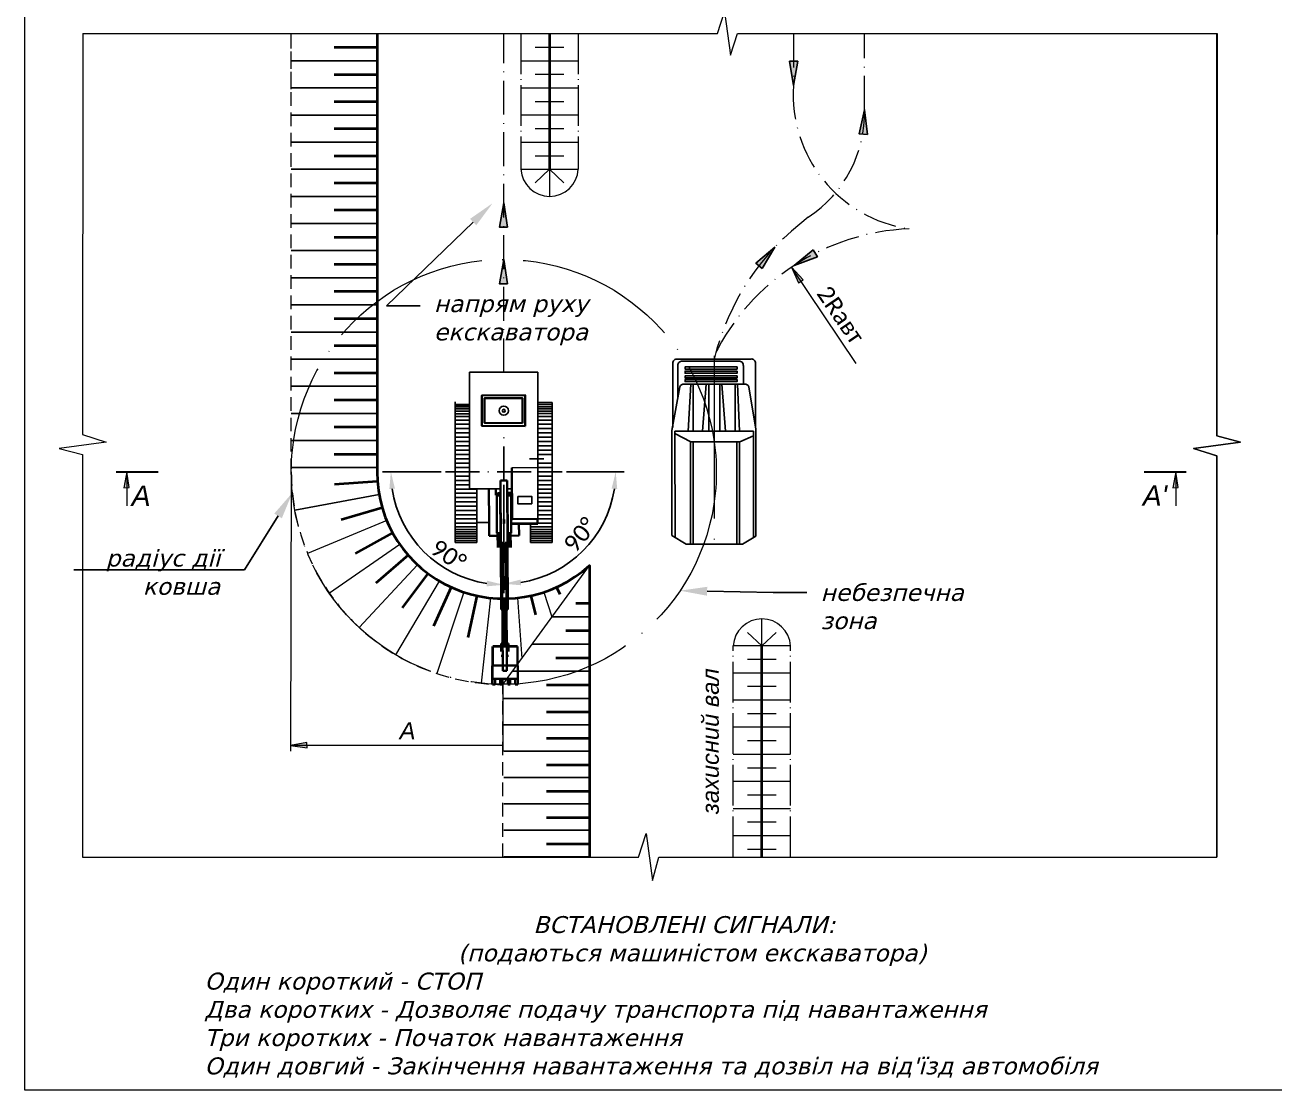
# Model space of a CAD drawing. Header units: millimetres. Extents: x -1138 to 1768, y 100 to 1081.
# Drawn here: x 1356.4 to 1540.5, y 794.5 to 951.6 of the extents above; entities that cross this region are included whole.
import ezdxf
from ezdxf import colors
from ezdxf.entities.mleader import LeaderData, LeaderLine
from ezdxf.math import Vec2, Vec3

# ---------------------------------------------------------------- set-up
doc = ezdxf.new("R2010")
doc.units = ezdxf.units.MM
for name, pattern in [('ACAD_ISO04W100', [30, 24, -3, 0, -3]), ('CENTER', [7.5, 5, -1.25, 0, -1.25]), ('JIS_02_2.0', [3, 2, -1])]:
    doc.linetypes.add(name, pattern=pattern)
for name, color, linetype in [('НАДЗЕМКА', 7, 'Continuous'), ('ТРАНСПОРТ', 7, 'Continuous'), ('Уступ', 7, 'Continuous')]:
    doc.layers.add(name, color=color, linetype=linetype)
doc.layers.add('По умолчанию', color=7, linetype='Continuous', lineweight=0)
doc.styles.add('Arial_204I', font='ariali.ttf')
doc.styles.get("Standard").update_dxf_attribs({"font": 'calibri.ttf'})
doc.styles.add('стиль1', font='verdanai.ttf', dxfattribs={"height": 2.5})
doc.dimstyles.new('ISO-25', dxfattribs={"dimtxt": 2.5, "dimasz": 2.5, "dimexe": 1.25, "dimexo": 0.625, "dimtad": 1, "dimtxsty": 'Standard', "dimcen": 2.5, "dimadec": 0, "dimazin": 0, "dimtfac": 1, "dimtmove": 0, "dimatfit": 3, "dimfxl": 1, "dimarcsym": 0})

# ---------------------------------------------------------------- blocks, each defined once
blk = doc.blocks.new('A$C3F031176')
for p, q in [((-26.66, 6.06), (-17.19, 6.06)), ((-23.17, 5.09), (-16.92, 6.11)), ((-16.92, 6.11), (-1.15, 6.11)), ((-16.66, -5.79), (-16.66, 5.78)), ((-16.66, 5.78), (-0.96, 5.78)), ((-15.95, 5.78), (-15.06, 3.77)), ((-1.15, 6.11), (0, 4.16)), ((-27.28, 5.4), (-27.28, -4.71)), ((-27.28, -5.43), (-27.28, 4.68)), ((-26.34, 4.29), (-23.59, 4.29)), ((-23.59, 4.43), (-23.58, -4.41)), ((-23.59, 3.45), (-16.66, 3.73)), ((-15.06, 3.77), (-15.06, -3.46)), ((-15.06, 3.71), (0, 3.71)), ((0, 4.16), (0, -4.16)), ((-26.96, 3.62), (-26.96, -4.69)), ((-23.59, 3.07), (-16.66, 3.07)), ((-15.06, 3.32), (0, 3.32)), ((-23.58, 1.13), (-16.66, 1.65)), ((-23.58, 0.81), (-16.66, 0.81)), ((-23.58, -0.82), (-16.66, -0.82)), ((-23.58, -1.19), (-16.66, -1.73)), ((-23.58, -3.09), (-16.66, -3.09)), ((-23.58, -3.46), (-16.66, -3.83)), ((-15.06, -3.46), (-16.28, -5.79)), ((-15.06, -3.12), (0, -3.12)), ((-15.06, -3.52), (0, -3.52)), ((-26.34, -5.37), (-21.56, -5.37)), ((-16.75, -6.27), (-23.17, -5.07)), ((0, -4.16), (-1.27, -6.27)), ((-26.66, -6.1), (-17.19, -6.1)), ((-1.27, -6.27), (-16.75, -6.27)), ((-0.97, -5.79), (-16.66, -5.79))]:
    blk.add_line(p, q)
at = {"linetype": 'ACAD_ISO04W100', "lineweight": 0}
blk.add_line((-27.77, -0.02), (0, -0.02), dxfattribs=at)
for points in [[(-26.12, 3.37), (-25.81, 3.37), (-25.81, -4.31), (-26.12, -4.31)], [(-25.51, 3.37), (-25.2, 3.37), (-25.2, -4.31), (-25.51, -4.31)], [(-24.8, 3.37), (-24.5, 3.37), (-24.5, -4.31), (-24.8, -4.31)], [(-24.26, 3.37), (-23.95, 3.37), (-23.95, -4.31), (-24.26, -4.31)]]:
    blk.add_lwpolyline(points, close=True)
for centre, radius, start, end in [((-26.71, 5.48), 0.583, 85.666, 188.0931), ((-26.38, 3.7), 0.583, 85.666, 188.0931), ((-22.96, 4.5), 0.63, 109.9652, 186.476), ((-26.71, -5.51), 0.583, 171.9069, 274.334), ((-26.36, -4.77), 0.604, 172.8512, 272.3738), ((-22.96, -4.48), 0.63, 173.524, 250.0348)]:
    blk.add_arc(centre, radius, start, end)
blk = doc.blocks.new('*D75')
at = {"color": 0, "lineweight": -2, "transparency": 16777216}
for p, q in [((1436.22, 885.68), (1444.75, 885.68)), ((1427, 883.79), (1427, 867.93))]:
    blk.add_line(p, q, dxfattribs=at)
blk.add_arc((1427, 885.68), 16.49, 278.6934, 351.3066, dxfattribs=at)
at = {"color": 0, "lineweight": 5, "transparency": 16777216}
for points in [[(1442.89, 883.22), (1443.72, 883.15), (1443.5, 885.68)], [(1429.53, 868.96), (1429.46, 869.79), (1427, 869.18)]]:
    blk.add_solid(points, dxfattribs=at)
at = {"layer": 'Defpoints', "color": 0, "lineweight": 5, "transparency": 16777216}
for p in [(1427, 891.25), (1418.41, 885.68), (1427, 884.42), (1435.6, 885.68), (1435.25, 871.39)]:
    blk.add_point(p, dxfattribs=at)
at = {"color": 0, "lineweight": 20, "transparency": 16777216, "insert": (1438.24, 876.38), "char_height": 2.5, "attachment_point": 5, "rotation": 50.3976}
blk.add_mtext('90°', dxfattribs=at)
blk = doc.blocks.new('*D76')
at = {"color": 0, "lineweight": -2, "transparency": 16777216}
for p, q in [((1417.79, 885.68), (1409.1, 885.68)), ((1427, 883.79), (1427, 867.78))]:
    blk.add_line(p, q, dxfattribs=at)
blk.add_arc((1427, 885.68), 16.65, 188.612, 261.388, dxfattribs=at)
at = {"color": 0, "lineweight": 5, "transparency": 16777216}
for points in [[(1410.13, 883.15), (1410.96, 883.22), (1410.35, 885.68)], [(1424.54, 869.63), (1424.48, 868.8), (1427, 869.03)]]:
    blk.add_solid(points, dxfattribs=at)
at = {"layer": 'Defpoints', "color": 0, "lineweight": 5, "transparency": 16777216}
for p in [(1427, 891.25), (1418.41, 885.68), (1427, 884.42), (1435.6, 885.68), (1412.58, 877.35)]:
    blk.add_point(p, dxfattribs=at)
at = {"color": 0, "lineweight": 20, "transparency": 16777216, "insert": (1418.83, 873.41), "char_height": 2.5, "attachment_point": 5, "rotation": 326.3215}
blk.add_mtext('90°', dxfattribs=at)

msp = doc.modelspace()

# ---------------------------------------------------------------- hatches: boundary and pattern name
at = {"lineweight": 20}
h = msp.add_hatch(color=256, dxfattribs=at)
h.dxf.hatch_style = 1
h.paths.add_polyline_path([(1469.409, 915.858), (1470.457, 913.55), (1470.803, 913.782)])
h.paths.add_polyline_path([(1469.409, 915.858), (1470.803, 913.782), (1471.149, 914.014)])
at = {"layer": 'По умолчанию', "lineweight": 0}
h = msp.add_hatch(color=0, dxfattribs=at)
h.paths.add_polyline_path([(1371.407, 883.351), (1371.762, 883.362), (1371.409, 885.677)])
h.paths.add_polyline_path([(1371.409, 885.677), (1370.992, 883.339), (1371.407, 883.351)])
h = msp.add_hatch(color=0, dxfattribs=at)
h.paths.add_polyline_path([(1526.053, 883.351), (1526.407, 883.362), (1526.055, 885.677)])
h.paths.add_polyline_path([(1526.055, 885.677), (1525.638, 883.339), (1526.053, 883.351)])
h = msp.add_hatch(color=0, dxfattribs=at)
h.paths.add_polyline_path([(1397.987, 845.409), (1397.964, 845.782), (1395.54, 845.337)])
h.paths.add_polyline_path([(1395.54, 845.337), (1398.013, 844.973), (1397.987, 845.409)])
at = {"layer": 'Уступ'}
h = msp.add_hatch(color=256, dxfattribs=at)
h.dxf.hatch_style = 1
h.paths.add_polyline_path([(1469.729, 946.257), (1469.711, 942.657), (1469.129, 946.26)])
h.paths.add_polyline_path([(1470.329, 946.254), (1469.711, 942.657), (1469.729, 946.257)])
h = msp.add_hatch(color=256, dxfattribs=at)
h.dxf.hatch_style = 1
h.paths.add_polyline_path([(1479.997, 935.486), (1480.183, 939.082), (1480.597, 935.455)])
h.paths.add_polyline_path([(1479.398, 935.517), (1480.183, 939.082), (1479.997, 935.486)])
h = msp.add_hatch(color=256, dxfattribs=at)
h.dxf.hatch_style = 1
h.paths.add_polyline_path([(1426.967, 921.756), (1426.985, 925.356), (1427.567, 921.753)])
h.paths.add_polyline_path([(1426.367, 921.759), (1426.985, 925.356), (1426.967, 921.756)])
h = msp.add_hatch(color=256, dxfattribs=at)
h.dxf.hatch_style = 1
h.paths.add_polyline_path([(1426.967, 913.404), (1426.985, 917.004), (1427.567, 913.401)])
h.paths.add_polyline_path([(1426.367, 913.407), (1426.985, 917.004), (1426.967, 913.404)])
h = msp.add_hatch(color=256, dxfattribs=at)
h.dxf.hatch_style = 1
h.paths.add_polyline_path([(1464.618, 916.068), (1466.943, 918.817), (1465.076, 915.68)])
h.paths.add_polyline_path([(1464.16, 916.455), (1466.943, 918.817), (1464.618, 916.068)])
h = msp.add_hatch(color=256, dxfattribs=at)
h.dxf.hatch_style = 1
h.paths.add_polyline_path([(1472.929, 917.929), (1469.814, 916.125), (1472.629, 918.449)])
h.paths.add_polyline_path([(1473.23, 917.41), (1469.814, 916.125), (1472.929, 917.929)])

# ---------------------------------------------------------------- linework, layer by layer
for p, q in [((1432.024, 900.377), (1421.946, 900.377)), ((1421.946, 900.377), (1421.946, 883.196)), ((1432.024, 878.78), (1432.024, 900.377)), ((1419.841, 875.281), (1419.841, 896.004)), ((1419.841, 895.398), (1421.86, 895.398)), ((1421.946, 895.605), (1419.847, 895.605)), ((1421.946, 895.288), (1419.847, 895.288)), ((1421.946, 894.97), (1419.847, 894.97)), ((1434.123, 895.908), (1432.024, 895.908)), ((1432.024, 895.605), (1434.123, 895.605)), ((1432.024, 895.288), (1434.123, 895.288)), ((1432.024, 894.97), (1434.123, 894.97)), ((1434.123, 875.281), (1434.123, 895.908)), ((1421.946, 894.653), (1419.847, 894.653)), ((1419.847, 894.237), (1421.946, 894.237)), ((1421.946, 893.84), (1419.847, 893.84)), ((1421.946, 893.33), (1419.847, 893.33)), ((1432.024, 894.653), (1434.123, 894.653)), ((1434.123, 894.279), (1432.024, 894.279)), ((1432.024, 893.851), (1434.123, 893.851)), ((1432.024, 893.33), (1434.123, 893.33)), ((1421.946, 892.695), (1419.847, 892.695)), ((1421.946, 892.06), (1419.847, 892.06)), ((1421.946, 891.425), (1419.847, 891.425)), ((1432.024, 892.695), (1434.123, 892.695)), ((1432.024, 892.06), (1434.123, 892.06)), ((1432.024, 891.425), (1434.123, 891.425)), ((1421.946, 890.79), (1419.847, 890.79)), ((1421.946, 890.146), (1419.847, 890.146)), ((1421.946, 889.511), (1419.847, 889.511)), ((1432.024, 890.79), (1434.123, 890.79)), ((1432.024, 890.146), (1434.123, 890.146)), ((1432.024, 889.511), (1434.123, 889.511)), ((1421.946, 888.876), (1419.847, 888.876)), ((1421.946, 888.241), (1419.847, 888.241)), ((1421.946, 887.606), (1419.847, 887.606)), ((1430.778, 887.606), (1432.877, 887.606)), ((1432.024, 888.876), (1434.123, 888.876)), ((1432.024, 888.241), (1434.123, 888.241)), ((1421.946, 886.971), (1419.847, 886.971)), ((1421.946, 886.327), (1419.847, 886.327)), ((1421.946, 885.692), (1419.847, 885.692)), ((1432.024, 886.309), (1428.188, 886.288)), ((1432.024, 886.971), (1434.123, 886.971)), ((1432.024, 886.327), (1434.123, 886.327)), ((1432.024, 885.692), (1434.123, 885.692)), ((1421.946, 885.057), (1419.847, 885.057)), ((1421.946, 884.422), (1419.847, 884.422)), ((1432.024, 885.057), (1434.123, 885.057)), ((1432.024, 884.422), (1434.123, 884.422)), ((1421.946, 883.787), (1419.847, 883.787)), ((1423.033, 883.152), (1419.847, 883.152)), ((1423.033, 882.521), (1419.847, 882.521)), ((1421.946, 883.196), (1426.529, 883.195)), ((1423.032, 875.281), (1423.033, 883.196)), ((1427.489, 883.191), (1428.203, 883.191)), ((1432.024, 883.787), (1434.123, 883.787)), ((1432.024, 883.152), (1434.123, 883.152)), ((1432.024, 882.521), (1434.123, 882.521)), ((1423.033, 881.886), (1419.847, 881.886)), ((1423.033, 881.251), (1419.847, 881.251)), ((1423.033, 880.616), (1419.847, 880.616)), ((1432.024, 881.886), (1434.123, 881.886)), ((1432.024, 881.251), (1434.123, 881.251)), ((1432.024, 880.616), (1434.123, 880.616)), ((1423.033, 879.981), (1419.847, 879.981)), ((1423.033, 879.346), (1419.847, 879.346)), ((1423.032, 878.744), (1419.847, 878.744)), ((1426.976, 878.003), (1426.974, 878.759)), ((1432.026, 878.78), (1428.22, 878.759)), ((1431.947, 878.699), (1428.3, 878.68)), ((1432.024, 879.981), (1434.123, 879.981)), ((1432.024, 879.346), (1434.123, 879.346)), ((1432.028, 878.023), (1432.026, 878.78)), ((1432.026, 878.744), (1434.123, 878.744)), ((1423.032, 878.109), (1419.847, 878.109)), ((1423.032, 877.565), (1419.847, 877.565)), ((1423.032, 877.174), (1419.847, 877.174)), ((1423.032, 876.839), (1419.847, 876.839)), ((1423.032, 876.521), (1419.847, 876.521)), ((1424.835, 878.219), (1423.032, 878.219)), ((1430.929, 875.281), (1430.929, 878.017)), ((1430.938, 877.592), (1434.123, 877.592)), ((1430.938, 877.19), (1434.123, 877.19)), ((1430.938, 876.839), (1434.123, 876.839)), ((1430.938, 876.521), (1434.123, 876.521)), ((1432.028, 878.109), (1434.123, 878.109)), ((1423.032, 875.281), (1419.841, 875.281)), ((1423.032, 876.204), (1419.847, 876.204)), ((1423.032, 875.886), (1419.847, 875.886)), ((1423.032, 875.569), (1419.847, 875.569)), ((1434.123, 875.281), (1430.929, 875.281)), ((1430.938, 876.204), (1434.123, 876.204)), ((1430.938, 875.886), (1434.123, 875.886)), ((1430.938, 875.569), (1434.123, 875.569)), ((1427.402, 868.377), (1426.773, 868.374))]:
    msp.add_line(p, q)
at = {"lineweight": 35}
for p, q in [((1428.188, 886.288), (1428.22, 878.759)), ((1426.523, 884.417), (1427.483, 884.422)), ((1426.523, 884.417), (1426.623, 865.399)), ((1427.483, 884.422), (1427.583, 865.404)), ((1424.816, 883.196), (1424.835, 878.219)), ((1425.82, 882.261), (1425.815, 883.196)), ((1425.82, 882.261), (1426.057, 882.262)), ((1426.464, 882.18), (1425.96, 882.178)), ((1425.96, 882.178), (1425.989, 876.626)), ((1426.364, 882.568), (1426.056, 882.566)), ((1426.056, 882.566), (1426.058, 882.178)), ((1426.364, 882.568), (1426.366, 882.18)), ((1426.366, 882.263), (1426.534, 882.264)), ((1426.494, 876.628), (1426.464, 882.18)), ((1427.662, 882.27), (1427.494, 882.269)), ((1427.565, 882.186), (1428.069, 882.189)), ((1427.594, 876.634), (1427.565, 882.186)), ((1427.66, 882.575), (1427.969, 882.577)), ((1427.66, 882.575), (1427.662, 882.187)), ((1427.969, 882.577), (1427.971, 882.188)), ((1427.97, 882.272), (1428.208, 882.273)), ((1428.069, 882.189), (1428.098, 876.637)), ((1427.055, 878.68), (1427.058, 878.083)), ((1431.95, 878.103), (1431.947, 878.699)), ((1424.846, 876.255), (1424.835, 878.219)), ((1425.989, 876.626), (1426.494, 876.628)), ((1426.087, 876.626), (1426.099, 874.51)), ((1426.396, 876.628), (1426.407, 874.512)), ((1428.098, 876.637), (1427.594, 876.634)), ((1427.692, 876.635), (1427.703, 874.519)), ((1428, 876.636), (1428.012, 874.52)), ((1432.028, 878.023), (1428.222, 878.003)), ((1431.95, 878.103), (1428.303, 878.083)), ((1429.246, 876.279), (1429.237, 878.008)), ((1424.846, 876.255), (1426.089, 876.262)), ((1426.398, 876.263), (1426.566, 876.264)), ((1426.574, 874.789), (1426.406, 874.788)), ((1426.574, 874.672), (1426.406, 874.671)), ((1426.761, 875.196), (1426.897, 875.196)), ((1426.765, 874.39), (1426.761, 875.196)), ((1426.902, 874.307), (1426.897, 875.196)), ((1427.208, 874.697), (1426.9, 874.695)), ((1427.342, 875.199), (1427.206, 875.198)), ((1427.21, 874.308), (1427.206, 875.198)), ((1427.347, 874.393), (1427.342, 875.199)), ((1427.694, 876.27), (1427.526, 876.269)), ((1427.702, 874.795), (1427.534, 874.794)), ((1427.534, 874.677), (1427.702, 874.678)), ((1429.246, 876.279), (1428.002, 876.272)), ((1426.575, 874.585), (1426.407, 874.584)), ((1426.765, 874.39), (1426.902, 874.391)), ((1427.308, 874.309), (1426.804, 874.306)), ((1426.804, 874.306), (1426.826, 870.142)), ((1427.347, 874.393), (1427.21, 874.392)), ((1427.33, 870.145), (1427.308, 874.309)), ((1427.535, 874.59), (1427.703, 874.591)), ((1426.826, 870.142), (1427.33, 870.145)), ((1426.924, 870.143), (1426.933, 868.375)), ((1427.232, 870.145), (1427.242, 868.377)), ((1426.773, 868.374), (1426.837, 856.323)), ((1427.402, 868.377), (1427.466, 856.326)), ((1426.869, 862.138), (1426.846, 866.301)), ((1426.942, 866.69), (1427.251, 866.692)), ((1426.942, 866.69), (1426.944, 866.302)), ((1427.251, 866.692), (1427.253, 866.304)), ((1427.351, 866.304), (1427.373, 862.14)), ((1426.789, 865.4), (1426.623, 865.399)), ((1427.418, 865.404), (1427.583, 865.404)), ((1426.869, 862.138), (1427.373, 862.14)), ((1426.966, 862.138), (1426.978, 860.022)), ((1427.275, 862.14), (1427.286, 860.024)), ((1426.815, 860.374), (1426.587, 860.373)), ((1426.593, 859.173), (1426.587, 860.373)), ((1426.978, 860.022), (1427.286, 860.024)), ((1427.445, 860.378), (1427.673, 860.379)), ((1427.68, 859.179), (1427.673, 860.379)), ((1429.055, 854.336), (1429.025, 859.936)), ((1426.822, 858.569), (1426.593, 858.568)), ((1427.451, 858.572), (1427.68, 858.573)), ((1425.341, 857.116), (1429.04, 857.136)), ((1426.837, 856.323), (1427.466, 856.326)), ((1425.352, 855.159), (1429.05, 855.179)), ((1425.73, 854.318), (1425.725, 855.161)), ((1426.456, 854.322), (1426.451, 855.165)), ((1426.83, 854.324), (1426.825, 855.167)), ((1427.581, 854.328), (1427.577, 855.171)), ((1427.955, 854.33), (1427.951, 855.173)), ((1428.681, 854.334), (1428.677, 855.177)), ((1425.356, 854.316), (1425.73, 854.318)), ((1426.456, 854.322), (1426.83, 854.324)), ((1427.955, 854.33), (1427.581, 854.328)), ((1428.681, 854.334), (1429.055, 854.336))]:
    msp.add_line(p, q, dxfattribs=at)
at = {"lineweight": 40}
msp.add_line((1425.356, 854.316), (1425.362, 859.916), dxfattribs=at)
at = {"lineweight": 20}
for points in [[(1356.412, 794.515), (1356.412, 1080.79), (1768.381, 1080.79), (1768.381, 794.515), (1356.412, 794.515)], [(1364.953, 950.334), (1364.912, 891.2), (1368.358, 890.08), (1361.466, 889.134), (1364.911, 888.236), (1364.911, 828.879)], [(1532.102, 828.883), (1532.099, 888.027), (1528.69, 889.134), (1535.582, 890.08), (1532.136, 890.979), (1532.101, 950.335)], [(1478.937, 901.661), (1469.409, 915.858), (1470.457, 913.55), (1471.149, 914.014), (1469.409, 915.858)], [(1409.742, 878.496), (1398.082, 873.645)], [(1411.662, 874.993), (1401.295, 867.773)], [(1414.282, 871.978), (1405.685, 862.721)], [(1426.868, 854.324), (1439.636, 871.897)], [(1417.482, 869.588), (1411.049, 858.716)], [(1421.117, 867.933), (1417.14, 855.942)], [(1432.918, 867.943), (1434.102, 864.281)], [(1425.021, 867.088), (1423.682, 854.526)], [(1429.016, 867.091), (1429.668, 858.179)], [(1364.871, 828.879), (1446.873, 828.879), (1447.992, 832.325), (1448.938, 825.433), (1449.837, 828.879), (1532.102, 828.883)]]:
    msp.add_lwpolyline(points, dxfattribs=at)
at = {"color": 5, "linetype": 'JIS_02_2.0', "lineweight": 13}
msp.add_lwpolyline([(1395.675, 942.105), (1395.675, 950.335)], dxfattribs=at)
at = {"linetype": 'JIS_02_2.0', "lineweight": 20}
msp.add_lwpolyline([(1426.868, 828.879), (1426.868, 854.324, -0.4123852), (1395.675, 885.677), (1395.675, 950.335)], format="xyb", dxfattribs=at)
at = {"color": 5, "lineweight": 13}
msp.add_lwpolyline([(1408.308, 942.285), (1408.308, 950.335)], dxfattribs=at)
at = {"lineweight": 40}
msp.add_lwpolyline([(1408.308, 950.335), (1408.308, 885.677, 0.6526061), (1439.636, 871.897), (1439.636, 828.879)], format="xyb", dxfattribs=at)
at = {"linetype": 'CENTER', "lineweight": 20}
msp.add_lwpolyline([(1426.985, 900.377), (1426.985, 950.335)], dxfattribs=at)
at = {"linetype": 'CENTER', "lineweight": 13}
for points in [[(1469.711, 950.335), (1469.711, 942.657, 0.3911338), (1486.76, 921.523, 0.2748716), (1458.008, 902.824)], [(1458.008, 902.323, -0.1749917), (1471.893, 923.228, 0.2570213), (1480.183, 939.082), (1480.183, 950.335)]]:
    msp.add_lwpolyline(points, format="xyb", dxfattribs=at)
at = {"lineweight": 35}
for points in [[(1430.171, 892.446), (1430.15, 896.976), (1423.75, 896.942), (1423.771, 892.453)], [(1429.769, 892.885), (1429.752, 896.574), (1424.152, 896.545), (1424.169, 892.891)]]:
    msp.add_lwpolyline(points, close=True, dxfattribs=at)
at = {"color": 1, "lineweight": 20}
for points in [[(1364.912, 891.2), (1368.358, 890.08), (1361.466, 889.134), (1364.912, 888.236)], [(1532.136, 888.015), (1528.69, 889.134), (1535.582, 890.08), (1532.136, 890.979)], [(1446.873, 828.879), (1447.992, 832.325), (1448.938, 825.433), (1449.837, 828.879)]]:
    msp.add_lwpolyline(points, dxfattribs=at)
msp.add_lwpolyline([(1431.152, 880.966), (1431.152, 882.028), (1429.08, 882.028), (1429.08, 880.966)], close=True)
at = {"lineweight": 40}
for points in [[(1409.074, 880.381), (1403.018, 878.59)], [(1410.608, 876.693), (1405.069, 873.657)], [(1412.891, 873.415), (1408.123, 869.272)], [(1415.818, 870.697), (1412.039, 865.636)], [(1419.256, 868.663), (1416.638, 862.914)], [(1423.047, 867.406), (1421.71, 861.232)], [(1430.99, 867.413), (1431.655, 864.62)], [(1434.779, 868.676), (1435.283, 867.638)], [(1427.019, 866.982), (1426.924, 860.666)]]:
    msp.add_lwpolyline(points, dxfattribs=at)
for radius in [0.68, 0.209]:
    msp.add_circle((1426.995, 894.704), radius)
at = {"layer": 'НАДЗЕМКА', "lineweight": 40}
for points in [[(1401.992, 948.335), (1408.308, 948.335)], [(1401.992, 944.31), (1408.308, 944.31)], [(1401.992, 940.31), (1408.308, 940.31)], [(1401.992, 936.31), (1408.308, 936.31)], [(1401.992, 932.31), (1408.308, 932.31)], [(1401.992, 928.31), (1408.308, 928.31)], [(1401.992, 924.31), (1408.308, 924.31)], [(1401.992, 920.31), (1408.308, 920.31)], [(1401.992, 916.31), (1408.308, 916.31)], [(1401.992, 912.31), (1408.308, 912.31)], [(1401.992, 908.31), (1408.308, 908.31)], [(1401.992, 904.31), (1408.308, 904.31)], [(1401.992, 900.31), (1408.308, 900.31)], [(1401.992, 896.31), (1408.308, 896.31)], [(1401.992, 892.31), (1408.308, 892.31)], [(1401.992, 888.31), (1408.308, 888.31)], [(1402.034, 883.846), (1408.308, 884.31)], [(1437.604, 866.306), (1439.636, 866.306)], [(1436.142, 862.281), (1439.636, 862.281)], [(1429.025, 859.936), (1425.362, 859.916)], [(1434.689, 858.281), (1439.636, 858.281)], [(1433.319, 854.281), (1439.636, 854.281)], [(1433.319, 850.281), (1439.636, 850.281)], [(1433.319, 846.388), (1439.636, 846.388)], [(1433.319, 842.496), (1439.636, 842.496)], [(1433.319, 838.603), (1439.636, 838.603)], [(1433.319, 834.71), (1439.636, 834.71)], [(1433.319, 830.818), (1439.636, 830.818)]]:
    msp.add_lwpolyline(points, dxfattribs=at)
at = {"layer": 'НАДЗЕМКА'}
for points in [[(1395.675, 946.31), (1408.308, 946.31)], [(1395.675, 942.31), (1408.308, 942.31)], [(1395.675, 938.31), (1408.308, 938.31)], [(1395.675, 934.31), (1408.308, 934.31)], [(1395.675, 930.31), (1408.308, 930.31)], [(1395.675, 926.31), (1408.308, 926.31)], [(1395.675, 922.31), (1408.308, 922.31)], [(1395.675, 918.31), (1408.308, 918.31)], [(1395.675, 914.31), (1408.308, 914.31)], [(1395.675, 910.31), (1408.308, 910.31)], [(1395.675, 906.31), (1408.308, 906.31)], [(1395.675, 902.31), (1408.308, 902.31)], [(1395.675, 898.31), (1408.308, 898.31)], [(1395.675, 894.31), (1408.308, 894.31)], [(1395.675, 890.31), (1408.308, 890.31)], [(1395.675, 886.31), (1408.308, 886.31)], [(1396.186, 880.056), (1408.611, 882.326)], [(1434.102, 864.281), (1439.636, 864.281)], [(1431.195, 860.281), (1439.636, 860.281)], [(1428.289, 856.281), (1439.636, 856.281)], [(1427.003, 852.281), (1439.636, 852.281)], [(1427.003, 848.388), (1439.636, 848.388)], [(1427.003, 844.496), (1439.636, 844.496)], [(1427.003, 840.603), (1439.636, 840.603)], [(1427.003, 836.71), (1439.636, 836.71)], [(1427.003, 832.818), (1439.636, 832.818)], [(1427.003, 828.925), (1439.636, 828.925)]]:
    msp.add_lwpolyline(points, dxfattribs=at)
at = {"layer": 'НАДЗЕМКА', "linetype": 'CENTER'}
for points in [[(1427.003, 884.419), (1427.003, 891.255)], [(1418.415, 885.677), (1435.597, 885.677)]]:
    msp.add_lwpolyline(points, dxfattribs=at)
at = {"layer": 'НАДЗЕМКА', "color": 1, "linetype": 'ACAD_ISO04W100', "lineweight": 20}
msp.add_circle((1427.003, 885.677), 31.328, dxfattribs=at)
at = {"layer": 'По умолчанию', "linetype": 'Continuous', "lineweight": 15}
for points in [[(1408.308, 943.867), (1408.308, 943.867), (1408.308, 950.335)], [(1395.675, 885.677), (1395.54, 844.499)], [(1426.868, 854.324), (1426.868, 844.499)]]:
    msp.add_lwpolyline(points, dxfattribs=at)
at = {"layer": 'По умолчанию', "color": 0, "linetype": 'Continuous', "lineweight": 30}
for points in [[(1369.864, 885.677), (1376.058, 885.677)], [(1521.406, 885.677), (1527.601, 885.677)]]:
    msp.add_lwpolyline(points, dxfattribs=at)
at = {"layer": 'По умолчанию', "color": 0, "lineweight": 0}
for points in [[(1371.409, 885.677), (1370.992, 883.339), (1371.762, 883.362)], [(1526.055, 885.677), (1525.638, 883.339), (1526.407, 883.362)], [(1395.54, 845.337), (1398.013, 844.973), (1397.964, 845.782)]]:
    msp.add_lwpolyline(points, close=True, dxfattribs=at)
at = {"layer": 'По умолчанию', "color": 0, "linetype": 'Continuous', "lineweight": 20}
for points in [[(1371.409, 885.677), (1371.409, 880.665)], [(1526.055, 885.677), (1526.055, 880.665)]]:
    msp.add_lwpolyline(points, dxfattribs=at)
at = {"layer": 'По умолчанию', "color": 0, "lineweight": 20}
msp.add_lwpolyline([(1426.868, 845.337), (1395.54, 845.337)], dxfattribs=at)
at = {"layer": 'ТРАНСПОРТ', "lineweight": 20}
for points in [[(1364.953, 950.334), (1458.49, 950.335), (1459.526, 953.548), (1460.435, 947.122), (1461.471, 950.335), (1532.141, 950.335)], [(1429.528, 950.317), (1437.986, 950.317)], [(1532.141, 950.335), (1532.101, 890.988), (1535.582, 890.08), (1528.69, 889.134), (1532.099, 888.027), (1532.102, 828.883)], [(1431.642, 948.317), (1435.872, 948.317)], [(1429.528, 946.317), (1437.986, 946.317)], [(1431.642, 944.317), (1435.872, 944.317)], [(1429.528, 942.317), (1437.986, 942.317)], [(1431.642, 940.317), (1435.872, 940.317)], [(1429.528, 938.317), (1437.986, 938.317)], [(1431.642, 936.317), (1435.872, 936.317)], [(1429.528, 934.317), (1437.986, 934.317)], [(1431.642, 932.317), (1435.872, 932.317)], [(1429.528, 930.317), (1437.986, 930.317)], [(1431.642, 928.317), (1433.757, 930.317), (1435.872, 928.317)], [(1433.757, 930.317), (1433.757, 926.317)], [(1465.052, 860.008), (1465.052, 864.008)], [(1467.166, 862.008), (1465.052, 860.008), (1462.937, 862.008)], [(1469.281, 860.008), (1460.822, 860.008)], [(1467.166, 858.008), (1462.937, 858.008)], [(1469.281, 856.008), (1460.822, 856.008)], [(1467.166, 854.008), (1462.937, 854.008)], [(1469.281, 852.008), (1460.822, 852.008)], [(1467.166, 850.008), (1462.937, 850.008)], [(1469.281, 848.008), (1460.822, 848.008)], [(1467.166, 846.008), (1462.937, 846.008)], [(1469.281, 844.008), (1460.822, 844.008)], [(1467.166, 842.008), (1462.937, 842.008)], [(1469.281, 840.008), (1460.822, 840.008)], [(1467.166, 838.008), (1462.937, 838.008)], [(1469.281, 836.008), (1460.822, 836.008)], [(1467.166, 834.008), (1462.937, 834.008)], [(1469.281, 832.008), (1460.822, 832.008)], [(1467.166, 830.008), (1462.937, 830.008)]]:
    msp.add_lwpolyline(points, dxfattribs=at)
at = {"layer": 'ТРАНСПОРТ', "linetype": 'ACAD_ISO04W100', "lineweight": 20, "ltscale": 0.25}
for points in [[(1429.528, 950.335), (1429.528, 930.317)], [(1437.986, 950.335), (1437.986, 930.317)], [(1460.822, 828.88), (1460.822, 860.008)], [(1469.281, 828.88), (1469.281, 860.008)]]:
    msp.add_lwpolyline(points, dxfattribs=at)
at = {"layer": 'ТРАНСПОРТ', "lineweight": 40}
for points in [[(1433.757, 950.335), (1433.757, 930.317)], [(1465.052, 828.88), (1465.052, 860.008)]]:
    msp.add_lwpolyline(points, dxfattribs=at)
at = {"layer": 'ТРАНСПОРТ', "lineweight": 20}
for centre, start, end in [((1433.757, 930.552), 183.19053, 356.80947), ((1465.052, 859.772), 3.19053, 176.80947)]:
    msp.add_arc(centre, 4.236, start, end, dxfattribs=at)
at = {"layer": 'Уступ'}
for points in [[(1469.129, 946.26), (1470.329, 946.254), (1469.711, 942.657), (1469.129, 946.26)], [(1480.597, 935.455), (1479.398, 935.517), (1480.183, 939.082), (1480.597, 935.455)], [(1427.567, 921.753), (1426.367, 921.759), (1426.985, 925.356), (1427.567, 921.753)], [(1427.567, 913.401), (1426.367, 913.407), (1426.985, 917.004), (1427.567, 913.401)], [(1465.076, 915.68), (1464.16, 916.455), (1466.943, 918.817), (1465.076, 915.68)], [(1472.629, 918.449), (1473.23, 917.41), (1469.814, 916.125), (1472.629, 918.449)]]:
    msp.add_lwpolyline(points, close=True, dxfattribs=at)

# ---------------------------------------------------------------- block references
at = {"layer": 'НАДЗЕМКА', "color": 5, "rotation": 270.0116772233922}
msp.add_blockref('A$C3F031176', (1458.031, 875.039), dxfattribs=at)

# ---------------------------------------------------------------- texts
at = {"lineweight": 20, "insert": (1475.084, 913.41), "char_height": 2.5, "attachment_point": 1, "rotation": 304.29677}
msp.add_mtext_dynamic_manual_height_columns('2Rавт', width=4.64691, gutter_width=12.5, heights=[0], dxfattribs=at)
at = {"layer": 'По умолчанию', "color": 0, "linetype": 'Continuous', "lineweight": 15, "style": 'Arial_204I'}
for s, height, p in [('А', 3, (1372.136, 880.668)), ("А'", 3, (1521.191, 880.676)), ('A', 2.5, (1411.652, 846.261))]:
    msp.add_text(s, height=height, dxfattribs=at).set_placement(p)
msp.add_text('захисний вал', height=2.5, rotation=90, dxfattribs=at).set_placement((1458.697, 835.207))
at = {"layer": 'Уступ', "insert": (1382.86, 820.166), "char_height": 2.5, "attachment_point": 1, "style": 'стиль1'}
msp.add_mtext_dynamic_manual_height_columns("\\pi48.475;ВСТАНОВЛЕНІ СИГНАЛИ:\\P\\pi37.382;(подаються машиністом екскаватора)\\P\\pi0;Один короткий - СТОП\\PДва коротких - Дозволяє подачу транспорта під навантаження\\PТри коротких - Початок навантаження\\PОдин довгий - Закінчення навантаження та дозвіл на від'їзд автомобіля", width=141.83484, gutter_width=12.5, heights=[0], dxfattribs=at)

# ---------------------------------------------------------------- dimensions: what is measured, and where the dimension line sits
at = {"lineweight": 20}
for base, picture, middle in [((1412.585, 877.353), '*D76', (1417.771, 871.823)), ((1435.249, 871.394), '*D75', (1439.71, 875.163))]:
    dim = msp.add_angular_dim_2l(base=base, line1=((1427.003, 884.419), (1427.003, 891.255)), line2=((1418.415, 885.677), (1435.597, 885.677)), dimstyle='ISO-25', dxfattribs=at)
    dim.commit()
    dim.dimension.update_dxf_attribs({"geometry": picture, "text_midpoint": middle, "dimtype": 162})

# ---------------------------------------------------------------- leaders
at = {"layer": 'ТРАНСПОРТ'}
ml = msp.add_multileader_mtext('Standard', dxfattribs=at)
ml.set_content('напрям руху екскаватора', color=256, style='стиль1')
ml.set_leader_properties()
ml.build(insert=Vec2(0, 0))
ml.multileader.update_dxf_attribs({"text_right_attachment_type": 6, "dogleg_length": 0.36})
ctx = ml.context
ctx.base_point, ctx.char_height, ctx.plane_origin = Vec3(1414.688, 910.148), 2.5, Vec3(1433.102, 939.612)
ctx.right_attachment = 6
notes = []
notes.append((ctx, [(0, (1, 1, 0), (1409.704, 910.148), (1, 0), 4.984, [(0, [(1425.353, 925.309)], 0, [])])]))
ctx.mtext.insert, ctx.mtext.width, ctx.mtext.defined_height, ctx.mtext.flow_direction = Vec3(1416.688, 911.744), 25.24251, 14.086, 5
ml = msp.add_multileader_mtext('Standard', dxfattribs=at)
ml.set_content('радіус дії ковша ', color=256, style='стиль1')
ml.set_leader_properties()
ml.build(insert=Vec2(0, 0))
ml.multileader.update_dxf_attribs({"text_right_attachment_type": 6, "dogleg_length": 0.36})
ctx = ml.context
ctx.base_point, ctx.char_height, ctx.plane_origin = Vec3(1366.545, 872.947), 2.5, Vec3(1375.322, 888.088)
ctx.right_attachment, ctx.text_align_type = 6, 2
notes.append((ctx, [(1, (1, 1, 0), (1388.796, 871.223), (-1, 0), 1.6, [(0, [(1395.827, 882.593)], 0, [])])]))
ctx.mtext.insert, ctx.mtext.width, ctx.mtext.alignment, ctx.mtext.flow_direction = Vec3(1385.195, 874.223), 21.35474, 3, 5
ml = msp.add_multileader_mtext('Standard', dxfattribs=at)
ml.set_content('небезпечна зона', color=256, style='стиль1')
ml.set_leader_properties()
ml.build(insert=Vec2(0, 0))
ml.multileader.update_dxf_attribs({"text_right_attachment_type": 6, "dogleg_length": 0.36})
ctx = ml.context
ctx.base_point, ctx.char_height, ctx.plane_origin = Vec3(1471.697, 867.879), 2.5, Vec3(1461.11, 872.412)
ctx.right_attachment = 6
notes.append((ctx, [(0, (1, 1, 0), (1466.712, 867.879), (1, 0), 4.984, [(0, [(1452.973, 868.156)], 0, [])])]))
ctx.mtext.insert, ctx.mtext.width, ctx.mtext.flow_direction = Vec3(1473.697, 869.155), 21.35474, 5
for ctx, leaders in notes:
    for number, flags, end, landing, length, lines in leaders:
        leader = LeaderData()
        leader.index, (leader.has_last_leader_line, leader.has_dogleg_vector, leader.attachment_direction) = number, flags
        leader.last_leader_point, leader.dogleg_vector, leader.dogleg_length = Vec3(end), Vec3(landing), length
        for number, points, colour, breaks in lines:
            line = LeaderLine()
            line.index, line.vertices, line.color, line.breaks = number, Vec3.list(points), colors.encode_raw_color(colour), breaks
            leader.lines.append(line)
        ctx.leaders.append(leader)

doc.saveas('drawing.dxf')
